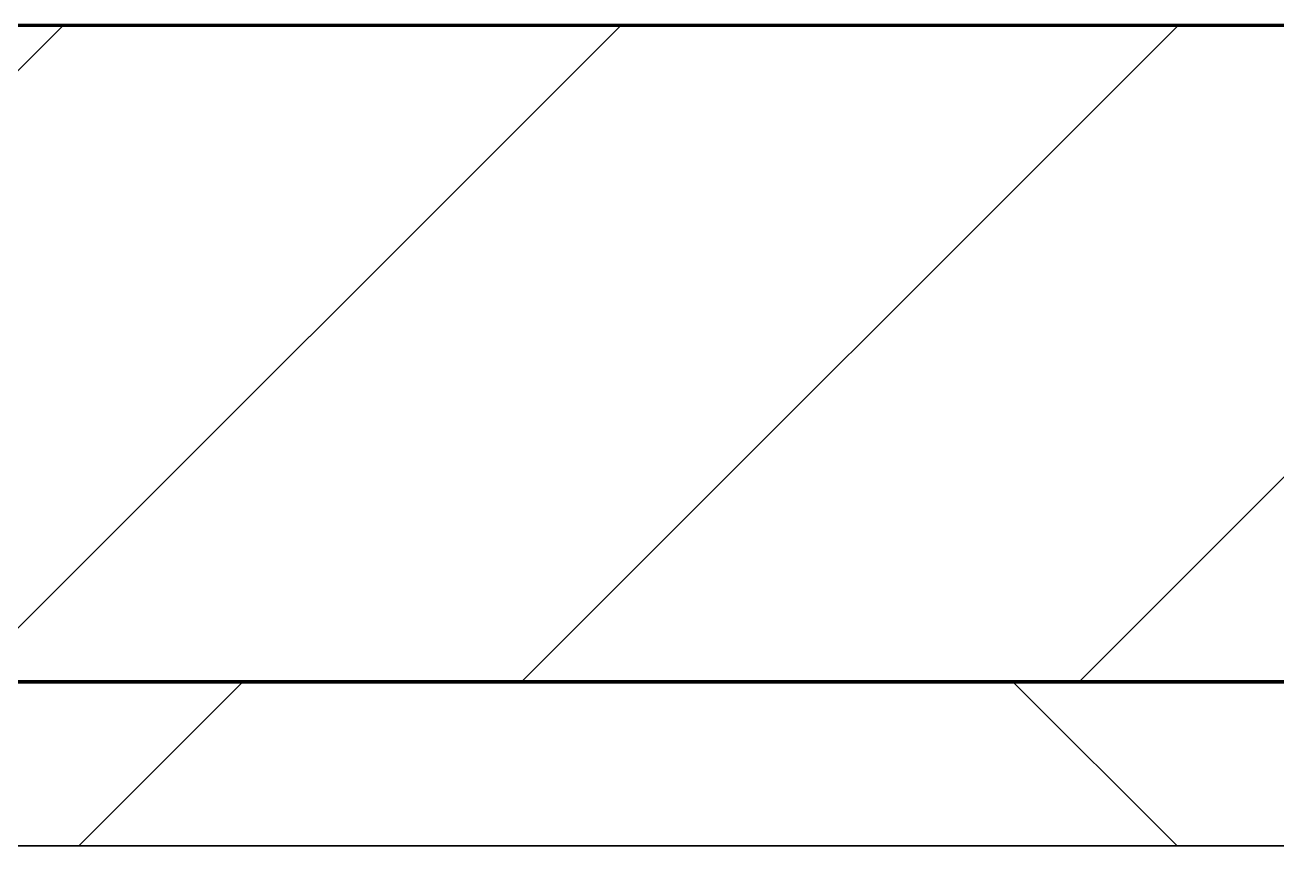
# Model space of a CAD drawing. Header units: millimetres. Extents: x -794326 to -715748, y -17796 to 22353.
# Drawn here: x -782526.3 to -782145.1, y 7894 to 8144 of the extents above; entities that cross this region are included whole.
import ezdxf

# ---------------------------------------------------------------- set-up
doc = ezdxf.new("R2010")
doc.units = ezdxf.units.MM
for name, color, linetype, lineweight in [('A-GLAZ-CURT', 2, 'Continuous', 9), ('A-WALL', 5, 'Continuous', 35), ('A-WALL-FNSH', 2, 'Continuous', 35), ('A-WALL-PATT', 1, 'Continuous', 35)]:
    doc.layers.add(name, color=color, linetype=linetype, lineweight=lineweight)

# ---------------------------------------------------------------- blocks, each defined once
blk = doc.blocks.new('PPLS-PP19_Custom Tile Pattern - Custom Tile Pattern-V73-4282-01 ENLARGED LOWER PLATFORM LEVEL - REFLECTED CEILING PLAN - SHEET 3')
at = {"layer": 'A-GLAZ-CURT'}
for p, q in [((-300, 0), (300, 0)), ((300, 0), (-300, 0)), ((230.06, 0), (300, 0)), ((-300, -50), (300, -50)), ((300, -50), (-300, -50))]:
    blk.add_line(p, q, dxfattribs=at)
for points, knots in [([(300, 0), (286.53, 0), (254.22, 0), (213.57, 0), (191.35, 0), (184.66, 0)], [-285.253232, -285.253232, -285.253232, -285.253232, -244.693688, -187.987675, -163.173254, -163.173254, -163.173254, -163.173254]), ([(185.01, 0), (187, 0), (194.87, 0), (201.73, 0), (208.81, 0), (213.9, 0), (241.96, 0), (266.73, 0), (281.71, 0), (291.71, 0), (296.52, 0), (297.86, 0), (298.09, 0)], [-7839.792604, -7839.792604, -7839.792604, -7839.792604, -7784.112253, -7606.717214, -7289.299508, -7042.621073, -6582.165592, -6068.460911, -5766.029927, -5566.724884, -5280.360606, -5199.253518, -5199.253518, -5199.253518, -5199.253518]), ([(300, 0), (288.22, 0), (262, 0), (230.43, 0), (219.94, 0), (219.02, 0)], [-12528.858583, -12528.858583, -12528.858583, -12528.858583, -11905.454923, -11162.864862, -10856.732305, -10856.732305, -10856.732305, -10856.732305]), ([(284.76, 0), (284.76, 0), (285.09, 0), (287.47, 0), (293.59, 0), (297.76, 0), (300, 0)], [-4110.630118, -4110.630118, -4110.630118, -4110.630118, -4053.389046, -3959.664717, -3862.421465, -3746.95702, -3746.95702, -3746.95702, -3746.95702]), ([(297.38, 0), (295.84, 0), (291.62, 0), (285.38, 0), (284.87, 0)], [-4803.172655, -4803.172655, -4803.172655, -4803.172655, -4358.271401, -4143.037883, -4143.037883, -4143.037883, -4143.037883])]:
    blk.add_open_spline(points, degree=3, knots=knots, dxfattribs=at)
blk = doc.blocks.new('PPLS-PP19_Custom Tile Pattern - Custom Tile Pattern-V74-4282-01 ENLARGED LOWER PLATFORM LEVEL - REFLECTED CEILING PLAN - SHEET 3')
at = {"layer": 'A-GLAZ-CURT'}
for p, q in [((-300, 0), (300, 0)), ((300, 0), (-300, 0)), ((-293.07, 0), (-279.57, 0)), ((-279.57, 0), (-293.07, 0)), ((-279.41, 0), (-275.75, 0)), ((-275.75, 0), (-279.41, 0)), ((-222.32, 0), (-211.7, 0)), ((-211.7, 0), (-222.32, 0)), ((-211.07, 0), (-205, 0)), ((-205, 0), (-211.07, 0)), ((-300, -50), (300, -50)), ((300, -50), (-300, -50))]:
    blk.add_line(p, q, dxfattribs=at)
at = {"layer": 'A-GLAZ-CURT', "flags": 128}
for points in [[(-300, 0), (-291.56, 0), (-283.3, 0), (-275.2, 0), (-267.26, 0), (-259.45, 0), (-251.77, 0), (-244.2, 0), (-236.74, 0), (-229.36, 0), (-222.06, 0), (-214.83, 0), (-207.71, 0), (-200.76, 0), (-194.02, 0), (-187.54, 0), (-181.38, 0), (-175.58, 0), (-170.25, 0), (-165.64, 0), (-162.01, 0), (-159.53, 0), (-157.46, 0), (-154.52, 0), (-149.42, 0), (-141.84, 0), (-132.81, 0), (-126.08, 0)], [(-125.17, 0), (-128.55, 0), (-134.16, 0), (-140.03, 0), (-145.5, 0), (-150.63, 0), (-155.53, 0), (-160.27, 0), (-164.95, 0), (-169.65, 0), (-174.47, 0), (-179.49, 0), (-184.81, 0), (-190.44, 0), (-196.37, 0), (-202.58, 0), (-209.04, 0), (-215.73, 0), (-222.63, 0), (-229.72, 0), (-236.97, 0), (-244.39, 0), (-251.96, 0), (-259.67, 0), (-267.51, 0), (-275.48, 0), (-283.55, 0), (-291.73, 0), (-300, 0)]]:
    blk.add_lwpolyline(points, dxfattribs=at)
at = {"layer": 'A-GLAZ-CURT'}
for points, knots in [([(-300, 0), (-284.65, 0), (-252.59, 0), (-225.18, 0), (-211.69, 0)], [-5323.127839, -5323.127839, -5323.127839, -5323.127839, -4502.809032, -3574.247235, -3574.247235, -3574.247235, -3574.247235]), ([(-211.88, 0), (-212.65, 0), (-234.32, 0), (-262.56, 0), (-294.48, 0), (-300, 0)], [-15183.337975, -15183.337975, -15183.337975, -15183.337975, -15131.813646, -13729.592194, -13439.944408, -13439.944408, -13439.944408, -13439.944408]), ([(-144.92, 0), (-147.67, 0), (-147.69, 0), (-158.72, 0), (-174.02, 0), (-185.59, 0), (-209.77, 0), (-232.01, 0), (-255.22, 0), (-262.59, 0), (-264.9, 0), (-265.4, 0)], [-2919.378265, -2919.378265, -2919.378265, -2919.378265, -2477.344047, -2237.412286, -2029.680487, -1755.085331, -1400.429864, -858.079193, -543.655514, -208.940337, 0, 0, 0, 0]), ([(-258.6, 0), (-257.91, 0), (-254.26, 0), (-241.25, 0), (-225.99, 0), (-215.7, 0), (-212, 0), (-211.71, 0)], [-5722.54675, -5722.54675, -5722.54675, -5722.54675, -5657.471696, -5413.335975, -5017.494783, -4832.723979, -4816.93237, -4816.93237, -4816.93237, -4816.93237]), ([(-143.79, 0), (-145.03, 0), (-150.04, 0), (-162.01, 0), (-177.91, 0), (-199.46, 0), (-216.65, 0), (-231.26, 0), (-233.46, 0), (-234, 0)], [-2381.147883, -2381.147883, -2381.147883, -2381.147883, -2308.929706, -2113.765672, -1763.376603, -1422.553702, -978.033455, -846.069444, -682.911962, -682.911962, -682.911962, -682.911962]), ([(-233.49, 0), (-233.44, 0), (-232.38, 0), (-230.74, 0), (-225.3, 0), (-223.63, 0)], [-455.274641, -455.274641, -455.274641, -455.274641, -440.605512, -119.536984, 0, 0, 0, 0]), ([(-223.63, 0), (-219.39, 0), (-206.17, 0), (-188.58, 0), (-169.02, 0), (-152.12, 0), (-136.84, 0), (-127.33, 0), (-124.19, 0), (-123.43, 0), (-123.28, 0)], [-5463.295695, -5463.295695, -5463.295695, -5463.295695, -5161.076232, -4739.070012, -4465.409639, -4149.119819, -3839.893365, -3647.167523, -3488.92562, -3439.852845, -3439.852845, -3439.852845, -3439.852845]), ([(-76.21, 0), (-78.2, 0), (-93.34, 0), (-133.53, 0), (-182.75, 0), (-211.7, 0)], [-19251.256298, -19251.256298, -19251.256298, -19251.256298, -18935.241197, -17136.203329, -15187.300147, -15187.300147, -15187.300147, -15187.300147]), ([(-210.81, 0), (-208.3, 0), (-199.64, 0), (-185.8, 0), (-171.77, 0), (-158.7, 0), (-157.22, 0)], [-4800.794254, -4800.794254, -4800.794254, -4800.794254, -4666.091899, -4349.945572, -4000.813434, -3840.635403, -3840.635403, -3840.635403, -3840.635403]), ([(-210.58, 0), (-198.3, 0), (-174.45, 0), (-153.56, 0), (-143.85, 0)], [-3548.751892, -3548.751892, -3548.751892, -3548.751892, -2700.551212, -1774.375946, -1774.375946, -1774.375946, -1774.375946]), ([(-152.35, 0), (-151.03, 0), (-148.64, 0), (-145.84, 0), (-144.53, 0)], [-3494.978217, -3494.978217, -3494.978217, -3494.978217, -3371.022232, -3302.946446, -3302.946446, -3302.946446, -3302.946446]), ([(-118.78, 0), (-121.86, 0), (-126.28, 0), (-136.96, 0), (-147.46, 0), (-150.03, 0), (-150.57, 0)], [-5938.474035, -5938.474035, -5938.474035, -5938.474035, -5700.061948, -5508.838257, -5298.784692, -5196.16478, -5196.16478, -5196.16478, -5196.16478]), ([(-150.34, 0), (-150.07, 0), (-148.37, 0), (-146.35, 0), (-143.97, 0)], [-4948.728362, -4948.728362, -4948.728362, -4948.728362, -4883.323924, -4577.573735, -4577.573735, -4577.573735, -4577.573735]), ([(-146.69, 0), (-146.59, 0), (-146.02, 0), (-144.91, 0), (-143.86, 0)], [-420.34245, -420.34245, -420.34245, -420.34245, -406.956646, -352.287508, -352.287508, -352.287508, -352.287508]), ([(-143.84, 0), (-142.81, 0), (-138.22, 0), (-127.26, 0), (-107.3, 0), (-91.75, 0), (-80.09, 0), (-76.63, 0)], [-4572.053057, -4572.053057, -4572.053057, -4572.053057, -4440.880425, -4054.690705, -3793.097032, -3402.597032, -3216.673436, -3216.673436, -3216.673436, -3216.673436]), ([(-143.83, 0), (-135.74, 0), (-123.38, 0), (-110.8, 0), (-99.5, 0), (-91.46, 0)], [-1773.695047, -1773.695047, -1773.695047, -1773.695047, -1002.059161, -460.363443, 0, 0, 0, 0]), ([(-143.74, 0), (-142.58, 0), (-134.66, 0), (-128.29, 0), (-125.15, 0)], [-350.285375, -350.285375, -350.285375, -350.285375, -290.263673, 0, 0, 0, 0]), ([(-143.73, 0), (-139.57, 0), (-137.25, 0), (-133.93, 0), (-128.78, 0), (-126.5, 0)], [-6009.915483, -6009.915483, -6009.915483, -6009.915483, -5560.701257, -5364.112219, -5231.017328, -5231.017328, -5231.017328, -5231.017328]), ([(-26.75, 0), (-27.82, 0), (-36.18, 0), (-53.55, 0), (-78.2, 0), (-110.94, 0), (-128.67, 0), (-142.38, 0), (-143.56, 0)], [-8718.362214, -8718.362214, -8718.362214, -8718.362214, -8532.293389, -8073.216054, -7508.296369, -7004.680444, -6449.282163, -6393.465623, -6393.465623, -6393.465623, -6393.465623]), ([(-133.82, 0), (-135.51, 0), (-137.36, 0), (-142.86, 0), (-143.33, 0)], [-2731.647847, -2731.647847, -2731.647847, -2731.647847, -2418.507304, -2390.191866, -2390.191866, -2390.191866, -2390.191866]), ([(-86.16, 0), (-91.37, 0), (-104.13, 0), (-122.65, 0), (-136.41, 0), (-141.59, 0), (-143.11, 0)], [-1681.3698, -1681.3698, -1681.3698, -1681.3698, -1374.161226, -945.742622, -741.901385, -630.513675, -630.513675, -630.513675, -630.513675]), ([(-127.41, 0), (-131.63, 0), (-133.16, 0), (-134.09, 0), (-134.15, 0)], [-8540.990293, -8540.990293, -8540.990293, -8540.990293, -8266.114998, -8246.473386, -8246.473386, -8246.473386, -8246.473386]), ([(-134.15, 0), (-133.32, 0), (-130.31, 0), (-117.33, 0), (-92.6, 0), (-80.85, 0), (-75.95, 0)], [-7657.439573, -7657.439573, -7657.439573, -7657.439573, -7293.749979, -6839.55839, -6236.997189, -5748.284194, -5748.284194, -5748.284194, -5748.284194]), ([(-120.13, 0), (-120.14, 0), (-120.24, 0), (-121.3, 0), (-129.25, 0), (-133.82, 0)], [-2933.992132, -2933.992132, -2933.992132, -2933.992132, -2920.575025, -2840.280255, -2731.647847, -2731.647847, -2731.647847, -2731.647847]), ([(-113.43, 0), (-113.44, 0), (-113.96, 0), (-119.73, 0), (-125.43, 0), (-127.03, 0), (-127.41, 0)], [-328.499627, -328.499627, -328.499627, -328.499627, -282.672656, -98.539552, -24.539552, 0, 0, 0, 0]), ([(-126.5, 0), (-122.44, 0), (-108.71, 0), (-86.68, 0), (-63.44, 0), (-54.4, 0), (-48.53, 0), (-30.79, 0), (-21.5, 0), (-11.05, 0), (-8.75, 0)], [-5231.017328, -5231.017328, -5231.017328, -5231.017328, -4994.692869, -4542.524482, -4008.285538, -3689.699207, -3546.54457, -3315.260113, -2864.387349, -2740.056696, -2740.056696, -2740.056696, -2740.056696]), ([(-125.15, 0), (-124.93, 0), (-121.96, 0), (-113.01, 0), (-98.9, 0), (-87.73, 0), (-78.81, 0), (-75.95, 0)], [-3362.7396, -3362.7396, -3362.7396, -3362.7396, -3342.215224, -3074.362186, -2902.289527, -2605.247022, -2457.003475, -2457.003475, -2457.003475, -2457.003475]), ([(-122.08, 0), (-122.01, 0), (-121.69, 0), (-121.2, 0), (-120.88, 0)], [-3136.336417, -3136.336417, -3136.336417, -3136.336417, -3110.304437, -3035.164275, -3035.164275, -3035.164275, -3035.164275]), ([(-36.33, 0), (-36.43, 0), (-37.27, 0), (-45.02, 0), (-46.13, 0), (-60.59, 0), (-81.23, 0), (-99.51, 0), (-114.02, 0), (-117.28, 0), (-118.78, 0)], [-1855.773136, -1855.773136, -1855.773136, -1855.773136, -1810.870157, -1672.078046, -1405.135169, -1060.00838, -740.068933, -229.489605, -116.330425, 0, 0, 0, 0]), ([(-117.74, 0), (-117.19, 0), (-114.78, 0), (-113.43, 0), (-113.43, 0)], [-821.249067, -821.249067, -821.249067, -821.249067, -394.672656, -330.879064, -330.879064, -330.879064, -330.879064]), ([(-36.62, 0), (-36.62, 0), (-40.35, 0), (-44.32, 0), (-58.97, 0), (-85.2, 0), (-107.61, 0), (-116.56, 0), (-117.56, 0)], [-4069.478503, -4069.478503, -4069.478503, -4069.478503, -3858.647035, -3538.256648, -2842.901703, -2193.204658, -1433.981041, -985.49888, -985.49888, -985.49888, -985.49888]), ([(-115.82, 0), (-114.96, 0), (-110.41, 0), (-96.78, 0), (-84.09, 0), (-77.45, 0), (-76.52, 0)], [-5724.064692, -5724.064692, -5724.064692, -5724.064692, -5430.283136, -5103.229623, -4799.173296, -4749.755808, -4749.755808, -4749.755808, -4749.755808]), ([(9.32, 0), (9.08, 0), (7.65, 0), (2.57, 0), (-12.23, 0), (-25.64, 0), (-40, 0), (-56.24, 0), (-75.59, 0), (-94, 0), (-112.01, 0), (-114.94, 0), (-115.63, 0)], [-2922.926651, -2922.926651, -2922.926651, -2922.926651, -2882.788014, -2720.818881, -2518.50168, -2125.455881, -1792.521578, -1466.981642, -1208.454564, -789.402658, -501.969187, -243.577221, -243.577221, -243.577221, -243.577221]), ([(-91.46, 0), (-90.09, 0), (-85.02, 0), (-79.43, 0), (-75.91, 0)], [-19832.387487, -19832.387487, -19832.387487, -19832.387487, -19753.885894, -19558.364609, -19558.364609, -19558.364609, -19558.364609]), ([(-29.03, 0), (-33.97, 0), (-43.74, 0), (-56.37, 0), (-71.66, 0), (-77.83, 0), (-82.66, 0), (-83.28, 0), (-83.28, 0)], [-2680.714891, -2680.714891, -2680.714891, -2680.714891, -2413.671296, -2161.752162, -2006.592567, -1646.621388, -1424.436217, -1393.971743, -1393.971743, -1393.971743, -1393.971743]), ([(-83.28, 0), (-83.28, 0), (-82.91, 0), (-76.14, 0), (-62.97, 0), (-48.14, 0), (-36.49, 0), (-33.57, 0), (-29.94, 0), (-28.57, 0)], [-1393.4169, -1393.4169, -1393.4169, -1393.4169, -1353.722004, -1274.333717, -1073.56893, -651.549973, -296.515819, -83.513472, 0, 0, 0, 0]), ([(-75.95, 0), (-63.28, 0), (-41.36, 0), (-17.99, 0), (-8.76, 0), (-8.05, 0)], [-4739.665275, -4739.665275, -4739.665275, -4739.665275, -4065.652676, -3589.737505, -3550.112089, -3550.112089, -3550.112089, -3550.112089]), ([(-75.91, 0), (-74.83, 0), (-72.11, 0), (-68.41, 0), (-65.12, 0), (-63.63, 0)], [-3203.582108, -3203.582108, -3203.582108, -3203.582108, -3144.956779, -3050.982048, -2969.237017, -2969.237017, -2969.237017, -2969.237017]), ([(-75.79, 0), (-75.49, 0), (-69.49, 0), (-62.74, 0), (-60.36, 0), (-59.97, 0)], [-5743.07968, -5743.07968, -5743.07968, -5743.07968, -5713.340575, -5140.470607, -5006.787413, -5006.787413, -5006.787413, -5006.787413]), ([(-75.66, 0), (-73.16, 0), (-69.25, 0), (-65.93, 0), (-65.07, 0)], [-2451.997625, -2451.997625, -2451.997625, -2451.997625, -2322.099534, -2241.8264, -2241.8264, -2241.8264, -2241.8264]), ([(-63.96, 0), (-64.13, 0), (-68.91, 0), (-73.62, 0), (-75.55, 0)], [-2171.769325, -2171.769325, -2171.769325, -2171.769325, -2007.031671, -1891.541025, -1891.541025, -1891.541025, -1891.541025]), ([(-74.99, 0), (-73.9, 0), (-72.73, 0), (-72.64, 0), (-72.64, 0)], [-19541.04734, -19541.04734, -19541.04734, -19541.04734, -19478.625389, -19471.062469, -19471.062469, -19471.062469, -19471.062469]), ([(-66.39, 0), (-66.39, 0), (-63.63, 0), (-53.63, 0), (-34.42, 0), (-29.82, 0), (-29.19, 0)], [-2493.31794, -2493.31794, -2493.31794, -2493.31794, -2315.303971, -1809.437387, -963.711516, -666.19313, -666.19313, -666.19313, -666.19313]), ([(31.18, 0), (25.97, 0), (11.99, 0), (-16.92, 0), (-47.42, 0), (-65.77, 0), (-66.37, 0), (-66.38, 0)], [-4496.803627, -4496.803627, -4496.803627, -4496.803627, -4222.080604, -3745.412743, -2981.410125, -2542.574734, -2498.224237, -2498.224237, -2498.224237, -2498.224237]), ([(-63.63, 0), (-61.49, 0), (-57.39, 0), (-54.49, 0), (-45.2, 0), (-40.79, 0), (-40.46, 0), (-40.44, 0)], [-2969.237017, -2969.237017, -2969.237017, -2969.237017, -2851.217951, -2734.127174, -2474.780881, -2410.990208, -2350.645972, -2350.645972, -2350.645972, -2350.645972]), ([(-58.83, 0), (-58.37, 0), (-57.29, 0), (-54.23, 0), (-46.33, 0), (-42.62, 0), (-41.76, 0)], [-4859.52896, -4859.52896, -4859.52896, -4859.52896, -4680.891996, -4469.85053, -4321.566175, -4270.495146, -4270.495146, -4270.495146, -4270.495146]), ([(-51.83, 0), (-51.83, 0), (-51.78, 0), (-47.4, 0), (-46.01, 0), (-40.22, 0), (-36.78, 0)], [-632.814994, -632.814994, -632.814994, -632.814994, -627.965721, -508.377888, -260.442412, 0, 0, 0, 0]), ([(76.63, 0), (74.8, 0), (67.65, 0), (53.52, 0), (37, 0), (24.07, 0), (12.82, 0), (-2.9, 0), (-20.62, 0), (-32.81, 0), (-44.85, 0), (-51.43, 0), (-51.79, 0)], [-3095.572228, -3095.572228, -3095.572228, -3095.572228, -2950.589685, -2634.532728, -2313.748533, -2106.613311, -1925.670641, -1617.263037, -1290.787923, -1039.307308, -819.71621, -644.910881, -644.910881, -644.910881, -644.910881]), ([(-41.76, 0), (-39.9, 0), (-37.72, 0), (-36.92, 0), (-36.77, 0)], [-4270.495146, -4270.495146, -4270.495146, -4270.495146, -4161.040818, -4106.245333, -4106.245333, -4106.245333, -4106.245333]), ([(-36.78, 0), (-32.43, 0), (-19.22, 0), (8.83, 0), (37.67, 0), (55.74, 0), (59.22, 0)], [-6191.144455, -6191.144455, -6191.144455, -6191.144455, -5862.463379, -5340.621928, -4573.028122, -4385.393989, -4385.393989, -4385.393989, -4385.393989]), ([(-36.29, 0), (-36.29, 0), (-34.66, 0), (-28.88, 0), (-26.95, 0), (-26.54, 0)], [-9150.272121, -9150.272121, -9150.272121, -9150.272121, -9057.163041, -8919.836787, -8834.607043, -8834.607043, -8834.607043, -8834.607043]), ([(30.82, 0), (29.27, 0), (20.14, 0), (3.54, 0), (-16.58, 0), (-34.76, 0), (-36.04, 0)], [-10462.034656, -10462.034656, -10462.034656, -10462.034656, -10363.088938, -9884.23066, -9424.652049, -9182.880979, -9182.880979, -9182.880979, -9182.880979]), ([(-33.34, 0), (-33.34, 0), (-32.93, 0), (-31.16, 0), (-30.52, 0)], [-2415.024266, -2415.024266, -2415.024266, -2415.024266, -2357.633367, -2323.618664, -2323.618664, -2323.618664, -2323.618664]), ([(-8.08, 0), (-11.58, 0), (-20.6, 0), (-30.57, 0), (-31.82, 0), (-32, 0)], [-3177.501739, -3177.501739, -3177.501739, -3177.501739, -2994.501669, -2698.150104, -2614.070998, -2614.070998, -2614.070998, -2614.070998]), ([(-30.76, 0), (-30.73, 0), (-29.99, 0), (-23.47, 0), (-15.75, 0), (-15.19, 0)], [-54176.191683, -54176.191683, -54176.191683, -54176.191683, -54157.274271, -53749.15266, -53717.791567, -53717.791567, -53717.791567, -53717.791567]), ([(-30.52, 0), (-27.11, 0), (-17.83, 0), (5.99, 0), (22.06, 0), (37.44, 0), (45.92, 0), (54.12, 0), (57.85, 0), (59.08, 0)], [-2323.618664, -2323.618664, -2323.618664, -2323.618664, -2142.497158, -1716.209403, -1206.526904, -1089.329421, -901.315459, -753.071572, -677.72211, -677.72211, -677.72211, -677.72211]), ([(-13, 0), (-14.35, 0), (-17.68, 0), (-25.97, 0), (-29.52, 0), (-30.21, 0)], [-55207.591944, -55207.591944, -55207.591944, -55207.591944, -54789.006179, -54461.685999, -54290.791712, -54290.791712, -54290.791712, -54290.791712]), ([(-8.07, 0), (-10.88, 0), (-17.71, 0), (-24.92, 0), (-29.03, 0)], [-3075.898051, -3075.898051, -3075.898051, -3075.898051, -2903.012179, -2680.714891, -2680.714891, -2680.714891, -2680.714891]), ([(-28.98, 0), (-28.66, 0), (-27.39, 0), (-24.45, 0), (-22.56, 0)], [-166.548282, -166.548282, -166.548282, -166.548282, -102.06493, 0, 0, 0, 0]), ([(-28.57, 0), (-26.93, 0), (-20.29, 0), (-14.48, 0), (-9.38, 0), (-8.11, 0)], [-5361.429781, -5361.429781, -5361.429781, -5361.429781, -5261.36855, -5050.479954, -4982.689784, -4982.689784, -4982.689784, -4982.689784]), ([(-22.56, 0), (-20.27, 0), (-17.03, 0), (-11.36, 0), (-7.66, 0), (-6.6, 0), (-6.44, 0)], [-56468.192263, -56468.192263, -56468.192263, -56468.192263, -56344.022017, -56303.229861, -56166.290093, -56124.392176, -56124.392176, -56124.392176, -56124.392176]), ([(-8.13, 0), (-4.32, 0), (12.1, 0), (42.82, 0), (88.72, 0), (120.63, 0), (138.28, 0), (138.53, 0)], [-446.144529, -446.144529, -446.144529, -446.144529, -429.606584, -390.253598, -346.313304, -291.370682, -290.5735, -290.5735, -290.5735, -290.5735]), ([(-8.07, 0), (-2.72, 0), (9.58, 0), (15.02, 0), (22.91, 0), (31, 0), (39.04, 0), (50.85, 0), (56.7, 0), (58.85, 0)], [-2727.958974, -2727.958974, -2727.958974, -2727.958974, -2439.246196, -2084.094819, -1956.422387, -1818.904206, -1645.594513, -1443.202566, -1245.480316, -1245.480316, -1245.480316, -1245.480316]), ([(8.33, 0), (8.19, 0), (7.18, 0), (2.1, 0), (-4.61, 0), (-7.98, 0)], [-3574.286521, -3574.286521, -3574.286521, -3574.286521, -3526.962355, -3285.499107, -3077.857837, -3077.857837, -3077.857837, -3077.857837]), ([(-6.54, 0), (-6.73, 0), (-7.2, 0), (-7.6, 0), (-7.79, 0)], [-56009.792147, -56009.792147, -56009.792147, -56009.792147, -55949.290093, -55895.192118, -55895.192118, -55895.192118, -55895.192118]), ([(-7.09, 0), (-2.76, 0), (4.8, 0), (9.64, 0), (10.14, 0), (10.18, 0)], [-3531.869704, -3531.869704, -3531.869704, -3531.869704, -3285.047089, -3066.359526, -3044.715262, -3044.715262, -3044.715262, -3044.715262]), ([(70.61, 0), (66.16, 0), (55.8, 0), (39.61, 0), (24.74, 0), (6.65, 0), (-4.43, 0), (-7.08, 0)], [-4647.237329, -4647.237329, -4647.237329, -4647.237329, -4326.416877, -4098.545751, -3766.694881, -3333.063701, -3194.975664, -3194.975664, -3194.975664, -3194.975664]), ([(-7.07, 0), (-3.69, 0), (3.65, 0), (13.15, 0), (21.24, 0), (24.62, 0), (24.72, 0), (24.72, 0)], [-4964.286834, -4964.286834, -4964.286834, -4964.286834, -4785.90057, -4596.498881, -4445.288762, -4384.376941, -4376.041937, -4376.041937, -4376.041937, -4376.041937]), ([(-2.63, 0), (-2.47, 0), (-1.22, 0), (4.92, 0), (15.97, 0), (22.54, 0), (24.49, 0)], [-226.825321, -226.825321, -226.825321, -226.825321, -220.269177, -206.416616, -198.214427, -187.717507, -187.717507, -187.717507, -187.717507]), ([(103.09, 0), (101.08, 0), (86.31, 0), (63.34, 0), (35.84, 0), (12, 0), (3.08, 0), (-1.67, 0), (-2.25, 0)], [-375.435014, -375.435014, -375.435014, -375.435014, -369.147452, -330.153101, -307.516438, -285.83788, -246.234814, -234.646884, -234.646884, -234.646884, -234.646884]), ([(24.69, 0), (24.54, 0), (20.99, 0), (15.48, 0), (10.8, 0), (9.63, 0)], [-4368.572414, -4368.572414, -4368.572414, -4368.572414, -4306.476363, -4080.000647, -3772.857994, -3772.857994, -3772.857994, -3772.857994]), ([(18.16, 0), (19.15, 0), (24.25, 0), (25.66, 0), (26.12, 0)], [-5700.113719, -5700.113719, -5700.113719, -5700.113719, -5554.232259, -5302.431367, -5302.431367, -5302.431367, -5302.431367]), ([(59.79, 0), (57.32, 0), (51.15, 0), (43.81, 0), (29.53, 0), (20.67, 0), (18.85, 0), (18.16, 0)], [-6686.240358, -6686.240358, -6686.240358, -6686.240358, -6548.303034, -6314.283804, -6135.05769, -5972.647715, -5832.674503, -5832.674503, -5832.674503, -5832.674503]), ([(27.44, 0), (27.9, 0), (29.54, 0), (38.07, 0), (48.74, 0), (57.2, 0), (59.24, 0)], [-5037.309798, -5037.309798, -5037.309798, -5037.309798, -4887.603822, -4705.298446, -4353.683244, -4241.945093, -4241.945093, -4241.945093, -4241.945093]), ([(27.89, 0), (29.09, 0), (33.4, 0), (48.37, 0), (71.92, 0), (100.57, 0), (116.36, 0), (128.63, 0), (128.95, 0)], [-147.777612, -147.777612, -147.777612, -147.777612, -135.792042, -118.513713, -97.899267, -63.759246, -39.050993, -35.895543, -35.895543, -35.895543, -35.895543]), ([(53.18, 0), (53.06, 0), (52.22, 0), (44.99, 0), (36.46, 0), (30.82, 0)], [-622.740158, -622.740158, -622.740158, -622.740158, -566.066452, -360.610861, 0, 0, 0, 0]), ([(136.44, 0), (121.66, 0), (86.93, 0), (51.16, 0), (31.18, 0)], [-106.750556, -106.750556, -106.750556, -106.750556, -59.610984, 0, 0, 0, 0]), ([(168.37, 0), (167.68, 0), (162.47, 0), (147.02, 0), (109.77, 0), (76.86, 0), (57.82, 0), (46.51, 0), (41.18, 0), (36.02, 0), (35.54, 0), (35.54, 0)], [-543.375029, -543.375029, -543.375029, -543.375029, -530.793311, -458.593899, -401.860199, -357.622665, -341.267687, -334.000314, -326.15566, -319.318397, -317.489778, -317.489778, -317.489778, -317.489778]), ([(36.29, 0), (37.77, 0), (48.82, 0), (64.79, 0), (95.91, 0), (118.13, 0), (126.33, 0), (127.69, 0)], [-314.598523, -314.598523, -314.598523, -314.598523, -305.899624, -287.17622, -249.500363, -194.761443, -182.136808, -182.136808, -182.136808, -182.136808])]:
    blk.add_open_spline(points, degree=3, knots=knots, dxfattribs=at)
for points in [[(-143.92, 0), (-146.23, 0), (-148.22, 0), (-149.07, 0)], [(-148.23, 0), (-147.18, 0), (-145.91, 0), (-144.74, 0)], [(-143.92, 0), (-145.44, 0), (-146.54, 0), (-146.95, 0)], [(-137.88, 0), (-140.09, 0), (-142.31, 0), (-143.96, 0)], [(-143.9, 0), (-142.55, 0), (-140.87, 0), (-138.62, 0)], [(-75.95, 0), (-79.34, 0), (-82.73, 0), (-86.16, 0)], [(-72.93, 0), (-73.83, 0), (-74.84, 0), (-75.94, 0)], [(-39.84, 0), (-39.08, 0), (-38.11, 0), (-37.36, 0)], [(-15.19, 0), (-14.23, 0), (-11.85, 0), (-8.66, 0)], [(24.49, 0), (25.23, 0), (25.72, 0), (26.04, 0)]]:
    blk.add_open_spline(points, degree=3, dxfattribs=at)

msp = doc.modelspace()

# ---------------------------------------------------------------- hatches: boundary and pattern name
at = {"layer": 'A-WALL-PATT', "lineweight": 9}
h = msp.add_hatch(dxfattribs=at)
h.set_pattern_fill('FP_2', color=256, style=0, pattern_type=2)
h.set_pattern_definition([(45, (0, 0), (-84.852814, 84.852814), [])])
h.paths.add_polyline_path([(-767597.37, 7944.02), (-767597.37, 8144.02), (-783082.37, 8144.02), (-783082.37, 7944.02), (-780382.37, 7944.02), (-780382.37, 7994.02), (-779182.37, 7994.02), (-779182.37, 7944.02), (-767847.32, 7944.02)])
h = msp.add_hatch(dxfattribs=at)
h.set_pattern_fill('FP_3', color=256, style=0, pattern_type=2)
h.set_pattern_definition([(45, (0, 0), (-212.13203, 212.13203), []), (135, (0, 0), (-212.13203, -212.13203), [])])
h.paths.add_polyline_path([(-774897.32, 7894.02), (-774897.32, 7944.02), (-779182.37, 7944.02), (-779182.37, 7904.02), (-780238.41, 7904.02), (-780216.03, 7894.02), (-775279.41, 7894.02)])
h.paths.add_polyline_path([(-780357.37, 7894.02), (-780326.34, 7894.02), (-780348.72, 7904.02), (-780382.37, 7904.02), (-780382.37, 7944.02), (-783032.37, 7944.02), (-783032.37, 7894.02), (-780382.37, 7894.02)])

# ---------------------------------------------------------------- linework, layer by layer
at = {"layer": 'A-WALL', "color": 7, "lineweight": 70}
for p, q in [((-783082.37, 8144.02), (-780382.37, 8144.02)), ((-780382.37, 7944.02), (-783032.37, 7944.02)), ((-783032.37, 7944.02), (-780382.37, 7944.02))]:
    msp.add_line(p, q, dxfattribs=at)
at = {"layer": 'A-WALL-FNSH', "color": 250}
msp.add_line((-780382.37, 7894.02), (-783032.37, 7894.02), dxfattribs=at)

# ---------------------------------------------------------------- block references
at = {"layer": 'A-GLAZ-CURT', "rotation": 180}
for name, p in [('PPLS-PP19_Custom Tile Pattern - Custom Tile Pattern-V74-4282-01 ENLARGED LOWER PLATFORM LEVEL - REFLECTED CEILING PLAN - SHEET 3', (-782482.37, 7894.02)), ('PPLS-PP19_Custom Tile Pattern - Custom Tile Pattern-V73-4282-01 ENLARGED LOWER PLATFORM LEVEL - REFLECTED CEILING PLAN - SHEET 3', (-781882.37, 7894.02))]:
    msp.add_blockref(name, p, dxfattribs=at)

doc.saveas('drawing.dxf')
